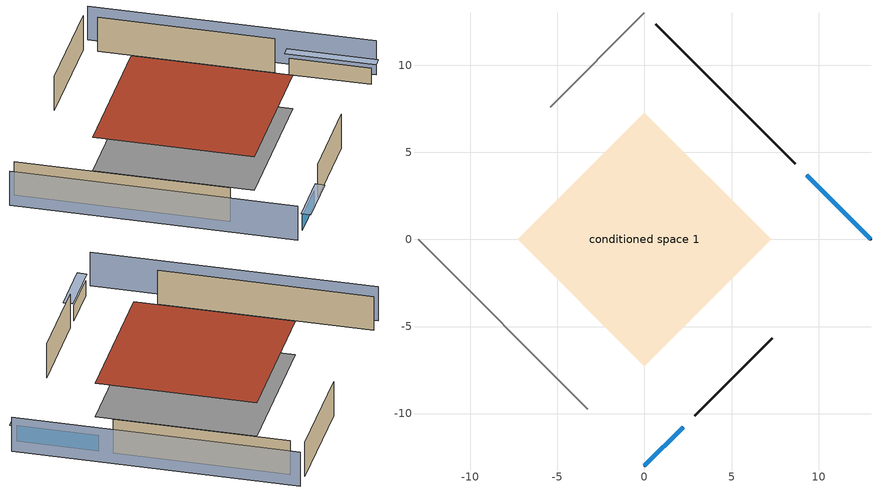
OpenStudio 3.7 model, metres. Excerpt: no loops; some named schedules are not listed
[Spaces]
conditioned space 1
 floor adiabatic (Floor1 construction): -7.27,0 0,7.27 7.27,0 0,-7.27 z0
 wall outside (Wall1 construction): 2.89,-10.12 7.33,-5.68 z0:2.44
 wall outside (Wall4 construction): 8.66,4.35 0.66,12.35 z0:2.44
 wall outside (AdiabaticWallConstruction): 0,-13.01 2.23,-10.78 z0:1.07; 13.01,0 9.31,3.7 z0:1.16
 wall adiabatic (Wall2 construction): -13.01,0 -3.26,-9.76 z0:2.44
 wall adiabatic (Wall3 construction): 0,13.01 -5.42,7.59 z0:2.44
 window (WindowConstruction): 0,-13.01 2.23,-10.78 z0:1.07
 window (WindowConstruction 1): 13.01,0 9.31,3.7 z0:1.16
 roof outside (Roof1 construction): 0,7.27 -7.27,0 0,-7.27 7.27,0 z2.44
shading: 13.87,0.86 0.86,13.87 / -13.87,-0.86 -0.86,-13.87 z0:2.44; 2.44,-10.57 -0.22,-13.23 0.22,-13.66 2.88,-11 z1.37; 9.1,3.91 13.23,-0.22 13.66,0.22 9.53,4.34 z1.46
[Site]
Tallahassee Regional Ap  Isis_FL_USA: Latitude {deg}=30.38; Longitude {deg}=-84.37; Time Zone {hr}=-5; Elevation {m}=21; Terrain=Suburbs
[Site:GroundTemperature:Shallow]
16.3547, 15.0593, 14.9556, 15.5703, 18.038, 20.4943, 22.6237, 23.9727, 24.0873, 22.9901, 20.915, 18.5341
[Site:WaterMainsTemperature]
Calculation Method=Schedule; Temperature Schedule=mains temperature schedule
[Building]
Building 1
[Material] Roughness=Rough
Name | Thickness {m} | Conductivity {W/m-K} | Density {kg/m3} | Specific Heat {J/kg-K} | Thermal Absorptance | Solar Absorptance | Visible Absorptance
asphalt or fiberglass shingles | 0.00635 | 0.162714 | 1121.4 | 1465.45 | 0.9 | 0.85 | 0.85
roof rigid ins | 0.103632 | 0.029427 | 32.04 | 1214.23 | 0.9 | 0.7 | 0.7
osb sheathing 0.75 in. | 0.01905 | 0.115458 | 512.64 | 1214.23 | 0.9 | 0.7 | 0.7
roof stud and cavity | 0.2032 | 0.161866 | 78.34581 | 1123.46 | 0.9 | 0.7 | 0.7
gypsum board | 0.0127 | 0.160291 | 801 | 837.4 | 0.9 | 0.6 | 0.6
wood siding | 0.0254 | 0.102417 | 544.68 | 1172.36 | 0.9 | 0.85 | 0.85
osb sheathing 0.5 in. | 0.0127 | 0.115458 | 512.64 | 1214.23 | 0.9 | 0.7 | 0.7
wall stud and cavity | 0.1397 | 0.0951301 | 139.0536 | 1170.24 | 0.9 | 0.7 | 0.7
osb sheathing 0.5 in. 1; osb sheathing 0.5 in. 2 | 0.0127 | 0.115458 | 512.64 | 1214.23
wall stud and cavity 1 | 0.1397 | 0.506836 | 139.0536 | 1170.24 | 0.9 | 0.7 | 0.7
floor stud and cavity | 0.0889 | 2.00347 | 50.32683 | 1063.81 | 0.9 | 0.7 | 0.7
floor covering | 0.0127 | 9.015625 | 54.468 | 1339.84 | 0.9 | 0.6 | 0.6
wood siding 1 | 0.0254 | 0.102417 | 544.68 | 1172.36
wall rigid ins | 0.512978 | 0.029427 | 32.04 | 1214.23 | 0.9 | 0.7 | 0.7
wall stud and cavity 2 | 0.0889 | 0.380278 | 52.3479 | 1209.89 | 0.9 | 0.7 | 0.7
wall stud and cavity 3 | 0.0889 | 0.391764 | 83.0341 | 1211.67 | 0.9 | 0.7 | 0.7
furniture material conditioned space 1 | 0.1524 | 0.115458 | 640.8 | 1214.23 | 0.9 | 0.6 | 0.6
[Construction]
Roof1 construction: asphalt or fiberglass shingles, roof rigid ins, osb sheathing 0.75 in., roof stud and cavity, gypsum board
Wall1 construction: wood siding, osb sheathing 0.5 in., wall stud and cavity, gypsum board
Wall2 construction: osb sheathing 0.5 in. 1, wall stud and cavity 1, gypsum board
Wall3 construction: osb sheathing 0.5 in. 2, wall stud and cavity 1, gypsum board
Wall4 construction: wood siding, osb sheathing 0.5 in. 2, wall stud and cavity, gypsum board
Floor1 construction: floor stud and cavity, floor covering
WindowConstruction; WindowConstruction 1: WindowMaterial
AdiabaticWallConstruction: wood siding 1, wall rigid ins, wall stud and cavity 2, gypsum board
PartitionWallConstruction: gypsum board, wall stud and cavity 3, gypsum board
furniture construction conditioned space 1: furniture material conditioned space 1
[WindowMaterial:SimpleGlazingSystem]
WindowMaterial: U-Factor {W/m2-K}=4.31528; Solar Heat Gain Coefficient=0.67
[ThermalZone]
conditioned space: Multiplier=1; Volume {m3}=257.797; Thermostat=conditioned space temperature setpoint; Use Ideal Air Loads=No
[Space]
conditioned space 1: Thermal Zone=conditioned space; Building Unit=Building Unit 1; Volume {m3}=257.797
[ThermostatSetpoint:DualSetpoint]
conditioned space temperature setpoint: Heating Setpoint Temperature Schedule=heating setpoint; Cooling Setpoint Temperature Schedule=cooling setpoint
[SurfaceProperty:IncidentSolarMultiplier] Incident Solar Multiplier=1; Incident Solar Multiplier Schedule=trans schedule winter=0.85 summer=0.7
Window1; Window2
[InternalMass:Definition] Design Level Calculation Method=SurfaceArea
Name | Construction | Surface Area {m2}
partition wall mass | PartitionWallConstruction | 105.724
furniture mass conditioned space 1 | furniture construction conditioned space 1 | 42.2895
[InternalMass] Space or SpaceType=conditioned space 1; Multiplier=1
Name | Internal Mass Definition
partition wall mass | partition wall mass
furniture mass conditioned space 1 | furniture mass conditioned space 1
[External:File]
External File 1: File=in.schedules.csv
[People:Definition]
occupants: Number of People Calculation Method=People; Number of People {people}=2; Fraction Radiant=0.314171; Sensible Heat Fraction=0.56303; Carbon Dioxide Generation Rate {m3/s-W}=0; Enable ASHRAE 55 Comfort Warnings=No; Mean Radiant Temperature Calculation Type=ZoneAveraged
[People]
occupants: People Definition=occupants; Space or SpaceType=conditioned space 1; Number of People Schedule=occupants; Activity Level Schedule=occupants activity schedule; Multiplier=1
[EnergyManagementSystem:Sensor]
Name | Output Variable or Output Meter Index Key | Output Variable or Output Meter
cool_season | cooling season schedule | Schedule Value
out_pb_s |  | Site Outdoor Air Barometric Pressure
out_wt_s |  | Site Outdoor Air Humidity Ratio
site_vw_s |  | Site Wind Speed
natural_vent_s | natural vent schedule | Schedule Value
htg_sp_s | heating setpoint | Schedule Value
clg_sp_s | cooling setpoint | Schedule Value
mech_vent_range_fan_0_sch_s | mech vent range fan 0 schedule | Schedule Value
mech_vent_bath_fan_0_sch_s | mech vent bath fan 0 schedule | Schedule Value
clothes_dryer_exhaust_0_sch_s | clothes_dryer | Schedule Value
htg_load_cond |  | Heating:EnergyTransfer:Zone:CONDITIONED SPACE
clg_load_cond |  | Cooling:EnergyTransfer:Zone:CONDITIONED SPACE
[EnergyManagementSystem:Program]
air_source_heat_pump_supply_fan_disaggregate_program: Set air_source_heat_pump_supply_fan_clg = 0; Set air_source_heat_pump_supply_fan_primary_htg = 0; Set air_source_heat_pump_supply_fan_backup_htg = 0; If air_source_heat_pump_clg_coil_s > 0; Set air_source_heat_pump_supply_fan_clg = air_source_heat_pump_supply_fan_s; ElseIf air_source_heat_pump_htg_coil_s > 0 && (air_source_heat_pump_backup_htg_coil_s > 0); Set air_source_heat_pump_supply_fan_primary_htg = air_source_heat_pump_supply_fan_s * air_source_heat_pump_htg_coil_s / (air_source_heat_pump_htg_coil_s + air_source_heat_pump_backup_htg_coil_s); Set air_source_heat_pump_supply_fan_backup_htg = air_source_heat_pump_supply_fan_s * air_source_heat_pump_backup_htg_coil_s / (air_source_heat_pump_htg_coil_s + air_source_heat_pump_backup_htg_coil_s); ElseIf air_source_heat_pump_htg_coil_s > 0; Set air_source_heat_pump_supply_fan_primary_htg = air_source_heat_pump_supply_fan_s; Else; Set air_source_heat_pump_supply_fan_backup_htg = air_source_heat_pump_supply_fan_s; EndIf
water_heater_EC_adj: Set dhw_e_cons = water_heater_energy + water_heater_on_cycle_parasitic + water_heater_off_cycle_parasitic; Set water_heater_ec_adj_act = 0.0 * dhw_e_cons / 1
natural_vent_program: Set Tin = tin_s; Set Tout = tout_s; Set Wout = out_wt_s; Set Pbar = out_pb_s; Set Phiout = (@RhFnTdbWPb Tout Wout Pbar); Set MaxHR = 0.0115; Set MaxRH = 0.7; Set Tnvsp = (htg_sp_s + clg_sp_s) / 2; Set NVavail = natural_vent_s; Set ClgSsnAvail = cool_season; Set natural_vent_flow_act = 0; Set whole_house_fan_flow_act = 0; Set whole_house_fan_act = 0; If ((Wout < MaxHR) && (Phiout < MaxRH) && (Tin > Tout) && (Tin > Tnvsp) && (ClgSsnAvail > 0)); Set WHF_Flow = 0; Set Adj = (Tin-Tnvsp)/(Tin-Tout); Set Adj = (@Min Adj 1); Set Adj = (@Max Adj 0); If (WHF_Flow > 0); Set whole_house_fan_flow_act = WHF_Flow*Adj; Set WHF_W = 0; Set whole_house_fan_act = WHF_W*Adj; ElseIf (NVavail > 0); Set NVArea = 3786.9880389120003; Set Cs = 8.968567957270247e-05; Set Cw = 6.158219665777789e-05; Set Tdiff = Tin-Tout; Set dT = (@Abs Tdiff); Set Vwind = site_vw_s; Set SGNV = NVArea*Adj*((((Cs*dT)+(Cw*(Vwind^2)))^0.5)/1000); Set MaxNV = 1.4322031742976002; Set natural_vent_flow_act = (@Min SGNV MaxNV); EndIf; EndIf
infil_program: Set p_m = 0.14; Set p_s = 0.22; Set s_m = 270; Set s_s = 370; Set z_m = 9.99744; Set z_s = 2.4384; Set f_t = (((s_m/z_m)^p_m)*((z_s/s_s)^p_s)); Set Tdiff = tin_s-tout_s; Set dT = @Abs Tdiff; Set c = 0.0844; Set Cs = 0.0562; Set Cw = 0.1613; Set n = 0.65; Set sft = (f_t*0.5); Set temp1 = ((c*Cw)*((sft*site_vw_s)^(2*n)))^2; Set Qinf = (((c*Cs*(dT^n))^2)+temp1)^0.5; Set Qinf = (@Max Qinf 0); Set mech_vent_house_fan_sensible_load_equip_act = 0.0; Set mech_vent_house_fan_latent_load_equip_act = 0.0; Set OASupInPb = out_pb_s; Set OASupInTemp = tout_s; Set OASupInW = out_wt_s; Set OASupRho = (@RhoAirFnPbTdbW OASupInPb OASupInTemp OASupInW); Set OASupCp = (@CpAirFnW OASupInW); Set OASupInEnth = (@HFnTdbW OASupInTemp OASupInW); Set ZoneTemp = tin_s; Set ZoneW = win_s; Set ZoneCp = (@CpAirFnW ZoneW); Set ZoneAirEnth = (@HFnTdbW ZoneTemp ZoneW); Set mech_vent_house_fan_cfis_act = 0.0; Set QWHV_cfis_sup = 0.0; Set QWHV_cfis_suppl_sup = 0.0; Set QWHV_cfis_suppl_exh = 0.0; Set Qrange = 0; Set Qrange = Qrange + 0.04719 * mech_vent_range_fan_0_sch_s; Set Qbath = 0; Set Qbath = Qbath + 0.04719 * mech_vent_bath_fan_0_sch_s; Set Qdryer = 0; Set Qdryer = Qdryer + 0.1191 * clothes_dryer_exhaust_0_sch_s; Set QWHV_sup = 0.0; Set QWHV_exh = 0.0; Set Qexhaust = Qrange + Qbath + Qdryer + QWHV_exh + QWHV_cfis_suppl_exh; Set Qsupply = QWHV_sup + QWHV_cfis_sup + QWHV_cfis_suppl_sup; Set Qfan = (@Max Qexhaust Qsupply); If Qfan > 0; Set Qavg = ((Qexhaust + Qsupply) / 2.0); If ((@Abs (Qexhaust - Qavg)) / Qavg) <= 0.1; Set phi = 1; Else; Set phi = (Qinf / (Qinf + Qfan)); EndIf; Set Qinf_adj = phi * Qinf; Else; Set Qinf_adj = Qinf; EndIf; Set infil_flow_act = Qinf_adj; Set Qload = Qfan; Set Effectiveness_Sens = 0.0; Set Effectiveness_Lat = 0.0; Set Fan_MFR = Qload * OASupRho; Set ZoneInEnth = OASupInEnth; Set ZoneInTemp = OASupInTemp; Set FanTotalToCond = Fan_MFR * (ZoneInEnth - ZoneAirEnth); Set FanSensToCond = Fan_MFR * ZoneCp * (ZoneInTemp - ZoneTemp); Set FanLatToCond = FanTotalToCond - FanSensToCond; Set mech_vent_house_fan_sensible_load_equip_act = mech_vent_house_fan_sensible_load_equip_act + FanSensToCond; Set mech_vent_house_fan_latent_load_equip_act = mech_vent_house_fan_latent_load_equip_act + FanLatToCond
unmet_hours_program: Set htg_unmet_hours = 0; Set clg_unmet_hours = 0; If ((DayOfYear >= 1) && (DayOfYear <= 365)); If zone_htg_unmet_s > htg_unmet_hours; Set htg_unmet_hours = zone_htg_unmet_s; EndIf; EndIf; If ((DayOfYear >= 1) && (DayOfYear <= 365)); If zone_clg_unmet_s > clg_unmet_hours; Set clg_unmet_hours = zone_clg_unmet_s; EndIf; EndIf
total_loads_program: Set loads_htg_tot = 0; Set loads_clg_tot = 0; If htg_load_cond > 0; Set loads_htg_tot = loads_htg_tot + (htg_load_cond - clg_load_cond) * 1.0; EndIf; If clg_load_cond > 0; Set loads_clg_tot = loads_clg_tot + (clg_load_cond - htg_load_cond) * 1.0; EndIf
[EnergyManagementSystem:ProgramCallingManager]
air source heat pump supply fan disaggregate program calling manager: EndOfSystemTimestepBeforeHVACReporting; air_source_heat_pump_supply_fan_disaggregate_program
water heater EC_adj ProgramManager: EndOfSystemTimestepBeforeHVACReporting; water_heater_EC_adj
natural_vent_program calling manager: BeginZoneTimestepAfterInitHeatBalance; natural_vent_program
infil_program calling manager: BeginZoneTimestepAfterInitHeatBalance; infil_program
unmet_hours_program calling manager: EndOfZoneTimestepBeforeZoneReporting; unmet_hours_program
total_loads_program calling manager: EndOfZoneTimestepAfterZoneReporting; total_loads_program
[EnergyManagementSystem:OutputVariable]
Name | EMS Variable | Type of Data in Variable | Update Frequency | EMS Program or Subroutine | Units
air source heat pump supply fan disaggregate clg | air_source_heat_pump_supply_fan_clg | Summed | SystemTimestep | air_source_heat_pump_supply_fan_disaggregate_program | J
air source heat pump supply fan disaggregate htg primary | air_source_heat_pump_supply_fan_primary_htg | Summed | SystemTimestep | air_source_heat_pump_supply_fan_disaggregate_program | J
air source heat pump supply fan disaggregate htg backup | air_source_heat_pump_supply_fan_backup_htg | Summed | SystemTimestep | air_source_heat_pump_supply_fan_disaggregate_program | J
natural_vent_flow_act_timeseries_outvar | natural_vent_flow_act | Averaged | ZoneTimestep | natural_vent_program | m^/s
whole_house_fan_flow_act_timeseries_outvar | whole_house_fan_flow_act | Averaged | ZoneTimestep | natural_vent_program | m^/s
Qfan_timeseries_outvar | Qfan | Averaged | ZoneTimestep | infil_program | m^/s
infil_flow_act_timeseries_outvar | infil_flow_act | Averaged | ZoneTimestep | infil_program | m^/s
[ElectricEquipment:Definition] Design Level Calculation Method=EquipmentLevel
Name | Design Level {W} | Fraction Latent | Fraction Radiant | Fraction Lost
ceiling fan | 29.8108 | 0 | 0.558 | 0
clothes washer | 261.502 | 0.03 | 0.162 | 0.7
clothes dryer | 4876.06 | 0.015 | 0.081 | 0.85
fridge | 179.362 | 0 | 0.6 | 0
cooking range | 1189.19 | 0.08 | 0.432 | 0.2
misc plug loads | 733.041 | 0.021 | 0.558 | 0.049
whole house fan; mech vent house fan | 0 | 0 | 0 | 1
mech vent house fan cfis | 0 | 0 | 0 | 0
mech vent range fan 0; mech vent bath fan 0 | 30 | 0 | 0 | 1
[ElectricEquipment] Space or SpaceType=conditioned space 1
Name | Electric Equipment Definition | Schedule
ceiling fan | ceiling fan | ceiling_fan
clothes washer | clothes washer | clothes_washer
clothes dryer | clothes dryer | clothes_dryer
fridge | fridge | fridge schedule
cooking range | cooking range | cooking_range
misc plug loads | misc plug loads | plug_loads_other
whole house fan | whole house fan | Always On Discrete
mech vent house fan | mech vent house fan | mech vent house fan schedule
mech vent house fan cfis | mech vent house fan cfis | mech vent house fan cfis schedule
mech vent range fan 0 | mech vent range fan 0 | mech vent range fan 0 schedule
mech vent bath fan 0 | mech vent bath fan 0 | mech vent bath fan 0 schedule
[OtherEquipment:Definition] Design Level Calculation Method=EquipmentLevel
Name | Design Level {W} | Fraction Latent | Fraction Radiant | Fraction Lost
water heater energy adjustment1 | 0.01 | 0 | 0 | 1
water sensible | -1085.73 | 0 | 0.6 | 0
water latent | 1101.66 | 1 | 0 | 0
mech vent house fan sensible load equip | 0 | 0 | 0 | 0
mech vent house fan latent load equip | 0 | 1 | 0 | 0
[OtherEquipment] Space or SpaceType=conditioned space 1
Name | Other Equipment Definition | Schedule | Fuel Type
water heater energy adjustment1 | water heater energy adjustment1 | Always On Discrete | Electricity
water sensible | water sensible | hot_water_fixtures | None
water latent | water latent | hot_water_fixtures | None
mech vent house fan sensible load equip | mech vent house fan sensible load equip | Always On Discrete | None
mech vent house fan latent load equip | mech vent house fan latent load equip | Always On Discrete | None
[EnergyManagementSystem:Actuator]
Name | Actuated Component | Actuated Component Type | Actuated Component Control Type | Zone or Space
water_heater_ec_adj_act | water heater energy adjustment1 | OtherEquipment | Power Level | conditioned space 1
natural_vent_flow_act | natural vent flow | Zone Infiltration | Air Exchange Flow Rate
whole_house_fan_flow_act | whole house fan flow | Zone Infiltration | Air Exchange Flow Rate
whole_house_fan_act | whole house fan | ElectricEquipment | Electricity Rate | conditioned space 1
mech_vent_house_fan_cfis_act | mech vent house fan cfis | ElectricEquipment | Electricity Rate | conditioned space 1
infil_flow_act | infil flow | Zone Infiltration | Air Exchange Flow Rate
mech_vent_house_fan_sensible_load_equip_act | mech vent house fan sensible load equip | OtherEquipment | Power Level | conditioned space 1
mech_vent_house_fan_latent_load_equip_act | mech vent house fan latent load equip | OtherEquipment | Power Level | conditioned space 1
[WaterUse:Equipment:Definition]
Name | Peak Flow Rate {m3/s} | Target Temperature Schedule
dhw fixtures | 6.26494e-05 | mixed water temperature schedule
dhw distribution waste | 2.46928e-05 | mixed water temperature schedule
clothes washer | 1.33489e-05
[WaterUse:Equipment]
Name | Water Use Equipment Definition | Flow Rate Fraction Schedule
dhw fixtures | dhw fixtures | hot_water_fixtures
dhw distribution waste | dhw distribution waste | hot_water_fixtures
clothes washer | clothes washer | hot_water_clothes_washer
[Lights:Definition]
interior lighting: Design Level Calculation Method=LightingLevel; Lighting Level {W}=172.991; Fraction Radiant=0.6; Fraction Visible=0.2; Return Air Fraction=0
[Lights]
interior lighting: Lights Definition=interior lighting; Space or SpaceType=conditioned space 1; Schedule=lighting_interior; Fraction Replaceable=1
[Exterior:Lights:Definition]
exterior lighting: Design Level {W}=9.45512
[Exterior:Lights]
exterior lighting: Exterior Lights Definition=exterior lighting; Schedule=exterior lighting schedule
[SpaceInfiltration:DesignFlowRate] Space or SpaceType=conditioned space 1; Schedule=Always On Discrete; Design Flow Rate Calculation Method=Flow/Space; Design Flow Rate {m3/s}=0
natural vent flow; whole house fan flow; infil flow
[BuildingUnit]
Building Unit 1
